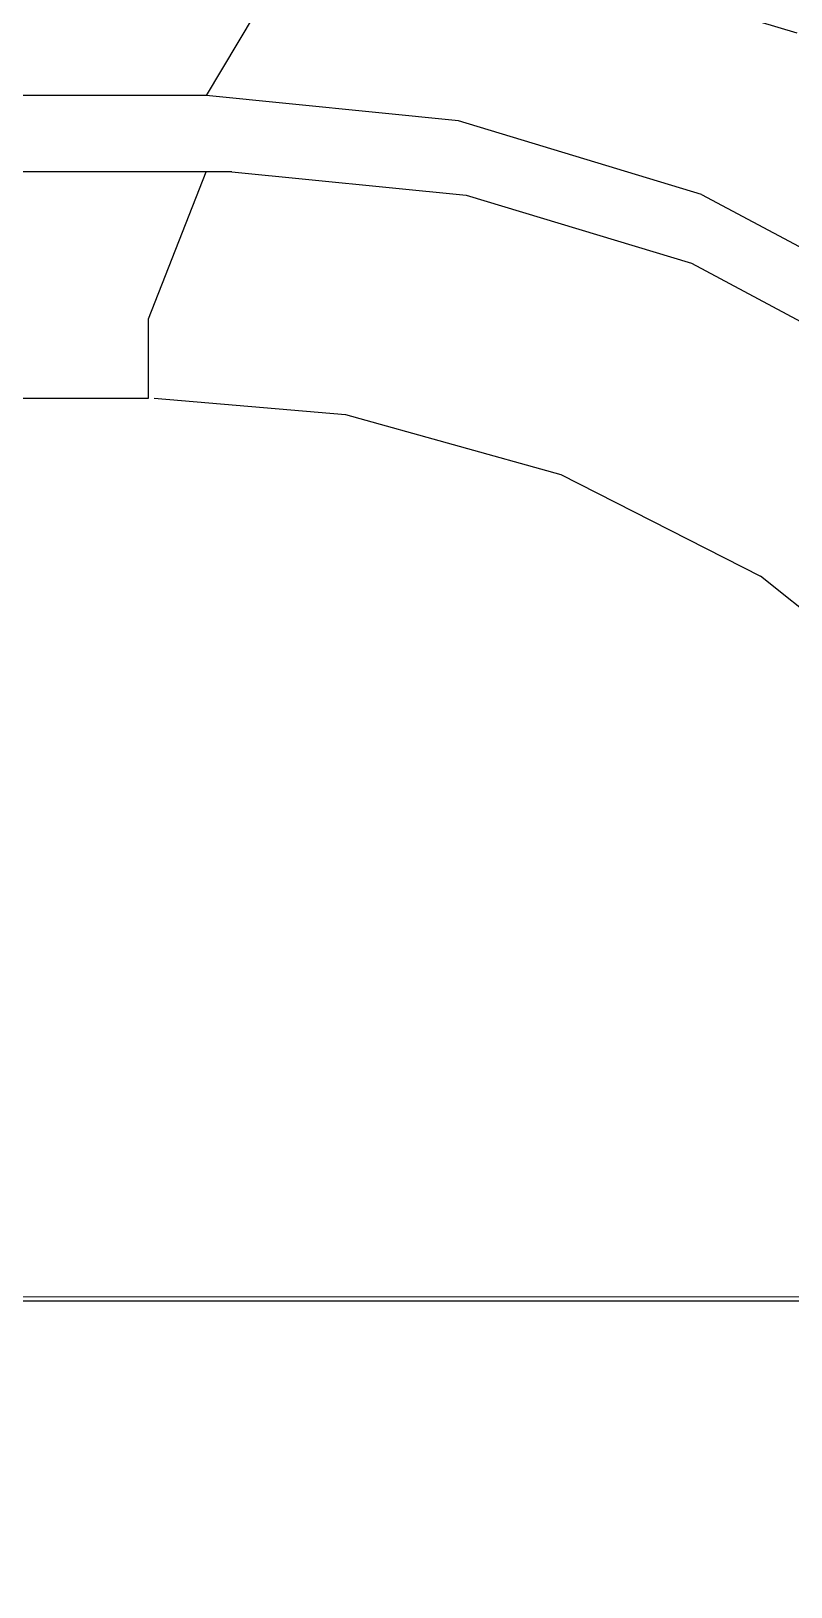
# Model space of a CAD drawing. Extents: x 0 to 230, y -306 to 0.
# Drawn here: x 191.34 to 204.29, y -41.34 to -14.84 of the extents above; entities that cross this region are included whole.
import ezdxf

# ---------------------------------------------------------------- set-up
doc = ezdxf.new("R2010")
doc.units = 0
doc.header["$MEASUREMENT"] = 0
for name, color, linetype in [('Layer1', 252, 'CONTINUOUS'), ('Layer2', 252, 'CONTINUOUS'), ('Layer3', 254, 'CONTINUOUS')]:
    doc.layers.add(name, color=color, linetype=linetype)

msp = doc.modelspace()

# ---------------------------------------------------------------- linework, layer by layer
at = {"layer": 'Layer1', "linetype": 'Continuous', "invisible_edges": 15}
for points in [[(200.235, -14.486, 88.208), (204.038, -15.647, 88.142), (200.076, -13.017, 107.565)], [(200.076, -13.017, 107.565), (203.328, -13.798, 107.487), (204.038, -15.647, 88.142)], [(207.619, -14.168, 125.063), (203.328, -13.798, 107.487), (206.304, -15.032, 107.451)], [(203.328, -13.798, 107.487), (206.304, -15.032, 107.451), (204.038, -15.647, 88.142)], [(34.057, -15.484, 83.686), (33.868, -14.068, 88.323), (196.13, -14.068, 88.323), (195.942, -15.484, 83.686)], [(196.263, -14.068, 88.321), (196.13, -14.068, 88.323), (195.942, -15.484, 83.686), (199.143, -14.991, 85.992)], [(196.263, -14.068, 88.321), (200.235, -14.486, 88.208), (199.143, -14.991, 85.992)], [(200.235, -14.486, 88.208), (201.956, -15.616, 85.992), (199.143, -14.991, 85.992)], [(200.235, -14.486, 88.208), (204.038, -15.647, 88.142), (204.646, -16.639, 85.992)], [(200.235, -14.486, 88.208), (201.956, -15.616, 85.992), (204.646, -16.639, 85.992)], [(199.143, -14.991, 85.992), (200.23, -15.973, 83.455), (195.942, -15.484, 83.686)], [(199.143, -14.991, 85.992), (201.956, -15.616, 85.992), (200.23, -15.973, 83.455)], [(206.304, -15.032, 107.451), (207.359, -17.382, 88.125), (204.038, -15.647, 88.142)], [(194.445, -17.994, 46.393), (35.554, -17.994, 46.393), (34.057, -15.484, 83.686), (195.942, -15.484, 83.686)], [(200.23, -15.973, 83.455), (195.942, -15.484, 83.686), (195.202, -16.724, 65.256)], [(201.956, -15.616, 85.992), (201.729, -16.372, 83.406), (200.23, -15.973, 83.455)], [(204.646, -16.639, 85.992), (201.729, -16.372, 83.406), (201.956, -15.616, 85.992)], [(204.038, -15.647, 88.142), (207.359, -17.382, 88.125), (207.164, -18.046, 85.992)], [(204.038, -15.647, 88.142), (204.646, -16.639, 85.992), (207.164, -18.046, 85.992)], [(200.23, -15.973, 83.455), (198.218, -16.964, 65.151), (195.202, -16.724, 65.256)], [(198.218, -16.964, 65.151), (201.313, -17.707, 65.077), (200.23, -15.973, 83.455)], [(200.23, -15.973, 83.455), (201.729, -16.372, 83.406), (201.313, -17.707, 65.077)], [(201.729, -16.372, 83.406), (204.146, -18.881, 65.042), (201.313, -17.707, 65.077)], [(204.646, -16.639, 85.992), (203.803, -17.141, 83.369), (201.729, -16.372, 83.406)], [(204.146, -18.881, 65.042), (203.803, -17.141, 83.369), (201.729, -16.372, 83.406)], [(207.164, -18.046, 85.992), (204.646, -16.639, 85.992), (203.803, -17.141, 83.369)], [(195.202, -16.724, 65.256), (198.218, -16.964, 65.151), (194.567, -17.994, 46.392), (194.445, -17.994, 46.393)], [(198.218, -16.964, 65.151), (198.365, -18.394, 46.297), (194.567, -17.994, 46.392)], [(198.365, -18.394, 46.297), (201.561, -19.33, 46.251), (198.218, -16.964, 65.151)], [(198.218, -16.964, 65.151), (201.313, -17.707, 65.077), (201.561, -19.33, 46.251)], [(207.164, -18.046, 85.992), (203.803, -17.141, 83.369), (206.727, -18.712, 83.386)], [(203.803, -17.141, 83.369), (206.727, -18.712, 83.386), (204.146, -18.881, 65.042)], [(201.561, -19.33, 46.251), (204.619, -20.825, 46.242), (201.313, -17.707, 65.077)], [(201.313, -17.707, 65.077), (204.146, -18.881, 65.042), (204.619, -20.825, 46.242)], [(194.566, -19.509, 41.749), (194.445, -17.994, 46.393), (35.554, -17.994, 46.393), (35.432, -19.509, 41.749)], [(194.566, -19.509, 41.749), (197.375, -18.916, 44.214), (194.567, -17.994, 46.392), (194.445, -17.994, 46.393)], [(194.567, -17.994, 46.392), (198.365, -18.394, 46.297), (197.375, -18.916, 44.214)], [(198.365, -18.394, 46.297), (197.375, -18.916, 44.214), (200.114, -19.54, 44.214)], [(198.365, -18.394, 46.297), (201.561, -19.33, 46.251), (200.114, -19.54, 44.214)], [(204.146, -18.881, 65.042), (206.828, -20.523, 65.045), (206.727, -18.712, 83.386)], [(197.375, -18.916, 44.214), (198.473, -19.882, 41.909), (194.566, -19.509, 41.749)], [(197.375, -18.916, 44.214), (200.114, -19.54, 44.214), (198.473, -19.882, 41.909)], [(204.619, -20.825, 46.242), (206.828, -20.523, 65.045), (204.146, -18.881, 65.042)], [(200.114, -19.54, 44.214), (202.727, -20.562, 44.214), (201.561, -19.33, 46.251)], [(201.561, -19.33, 46.251), (205.165, -21.967, 44.214), (204.619, -20.825, 46.242)], [(201.561, -19.33, 46.251), (202.727, -20.562, 44.214), (205.165, -21.967, 44.214)], [(193.343, -21.095, 16.947), (36.656, -21.095, 16.947), (35.432, -19.509, 41.634), (194.566, -19.509, 41.634)], [(194.566, -19.509, 41.749), (193.343, -21.095, 17.063), (197.166, -21.461, 16.019)], [(197.166, -21.461, 16.019), (198.473, -19.882, 41.909), (194.566, -19.509, 41.749)], [(200.114, -19.54, 44.214), (199.9, -20.236, 41.98), (198.473, -19.882, 41.909)], [(200.114, -19.54, 44.214), (202.727, -20.562, 44.214), (199.9, -20.236, 41.98)], [(198.473, -19.882, 41.909), (198.949, -21.906, 15.704), (197.166, -21.461, 16.019)], [(198.949, -21.906, 15.704), (199.9, -20.236, 41.98), (198.473, -19.882, 41.909)], [(199.9, -20.236, 41.98), (200.004, -22.258, 15.579), (198.949, -21.906, 15.704)], [(199.9, -20.236, 41.98), (201.388, -20.738, 42.062), (202.727, -20.562, 44.214)], [(200.004, -22.258, 15.579), (201.388, -20.738, 42.062), (199.9, -20.236, 41.98)], [(202.727, -20.562, 44.214), (205.165, -21.967, 44.214), (201.388, -20.738, 42.062)], [(201.388, -20.738, 42.062), (202.931, -23.621, 15.462), (200.004, -22.258, 15.579)], [(205.165, -21.967, 44.214), (201.388, -20.738, 42.062), (204.313, -22.185, 42.22)], [(202.931, -23.621, 15.462), (204.313, -22.185, 42.22), (201.388, -20.738, 42.062)], [(193.343, -21.095, 2.254), (36.562, -21.095, 2.254), (36.656, -21.095, 16.947), (193.343, -21.095, 16.947)], [(134.922, -21.097, 2.254), (193.343, -21.095, 2.254), (134.922, -284.905, 2.254)], [(134.922, -284.905, 2.254), (193.344, -284.905, 2.254), (193.343, -21.095, 2.254)], [(193.343, -21.095, 2.254), (212.253, -153.146, 2.254), (193.344, -284.905, 2.254)], [(212.253, -153.146, 2.254), (212.252, -115.244, 2.254), (193.343, -21.095, 2.254)], [(193.343, -21.095, 2.254), (212.248, -39.051, 2.254), (212.252, -115.244, 2.254)], [(199.896, -22.219, 2.254), (199.896, -22.219, 2.254), (193.343, -21.095, 2.254), (196.854, -21.402, 15.972)], [(196.854, -21.402, 15.972), (196.854, -21.402, 15.972), (193.343, -21.095, 16.947), (193.343, -21.095, 2.254)], [(212.212, -37.896, 2.254), (212.212, -37.896, 2.254), (193.343, -21.095, 2.254), (193.438, -21.095, 2.254)], [(193.343, -21.095, 2.254), (193.343, -21.095, 2.254), (212.248, -39.049, 2.254), (212.212, -37.896, 2.254)], [(193.438, -21.095, 2.254), (193.438, -21.095, 2.254), (199.896, -22.219, 2.254), (204.827, -24.864, 2.254)], [(204.827, -24.864, 2.254), (204.827, -24.864, 2.254), (209.352, -29.64, 2.254), (193.438, -21.095, 2.254)], [(193.438, -21.095, 2.254), (193.438, -21.095, 2.254), (211.712, -34.654, 2.254), (209.352, -29.64, 2.254)], [(193.438, -21.095, 2.254), (193.438, -21.095, 2.254), (212.114, -36.835, 2.254), (211.712, -34.654, 2.254)], [(212.212, -37.896, 2.254), (212.212, -37.896, 2.254), (212.114, -36.835, 2.254), (193.438, -21.095, 2.254)], [(199.895, -22.218, 15.474), (199.895, -22.218, 15.474), (196.854, -21.402, 15.972), (199.896, -22.219, 2.254)], [(199.896, -22.219, 2.254), (199.896, -22.219, 2.254), (199.895, -22.218, 15.474), (200, -22.256, 15.464)], [(204.827, -24.864, 2.254), (204.827, -24.864, 2.254), (199.896, -22.219, 2.254), (200, -22.256, 15.464)], [(204.827, -24.864, 2.254), (204.827, -24.864, 2.254), (200, -22.256, 15.464), (202.929, -23.62, 15.346)], [(204.313, -22.185, 42.22), (204.829, -24.865, 15.603), (202.931, -23.621, 15.462)], [(204.827, -24.864, 2.254), (204.827, -24.864, 2.254), (202.929, -23.62, 15.346), (204.829, -24.865, 15.487)]]:
    msp.add_3dface(points, dxfattribs=at)
at = {"layer": 'Layer2', "linetype": 'Continuous'}
msp.add_3dface([(194.324, -15.941, 43.217), (35.675, -15.941, 43.217), (34.037, -13.196, 84.014), (195.962, -13.196, 84.014)], dxfattribs=at)
for points, invisible_edges in [([(194.324, -15.941, 43.217), (195.962, -13.196, 84.014), (196.018, -13.196, 84.014), (198.495, -14.845, 63.339)], 13), ([(196.018, -13.196, 84.014), (200.281, -13.627, 84.015), (198.495, -14.845, 63.339)], 14), ([(200.281, -13.627, 84.015), (204.389, -14.871, 84.017), (198.495, -14.845, 63.339)], 14), ([(204.403, -14.838, 84.17), (204.389, -14.871, 84.017), (200.281, -13.627, 84.015)], 15), ([(203.917, -14.272, 84.467), (207.252, -15.86, 84.469), (204.647, -14.232, 84.577)], 15), ([(207.252, -15.86, 84.469), (204.486, -14.637, 84.415), (203.917, -14.272, 84.467)], 15), ([(198.495, -14.845, 63.339), (198.625, -16.367, 43.21), (194.324, -15.941, 43.217)], 13), ([(198.495, -14.845, 63.339), (201.944, -15.673, 63.256), (204.389, -14.871, 84.017)], 15), ([(198.495, -14.845, 63.339), (201.944, -15.673, 63.256), (198.625, -16.367, 43.21)], 15), ([(204.389, -14.871, 84.017), (205.099, -16.981, 63.217), (201.944, -15.673, 63.256)], 15), ([(201.944, -15.673, 63.256), (202.765, -17.623, 43.207), (198.625, -16.367, 43.21)], 13), ([(201.944, -15.673, 63.256), (205.099, -16.981, 63.217), (202.765, -17.623, 43.207)], 15), ([(194.324, -16.072, 42.781), (194.324, -15.941, 43.217), (35.675, -15.941, 43.217), (35.675, -16.072, 42.781)], 15), ([(35.675, -16.204, 42.603), (35.675, -16.072, 42.781), (194.324, -16.072, 42.781), (194.324, -16.204, 42.603)], 15), ([(194.324, -15.939, 43.217), (194.324, -16.072, 42.781), (198.625, -16.366, 43.21)], 15), ([(194.324, -16.072, 42.781), (198.625, -16.366, 43.21), (198.611, -16.441, 42.894)], 15), ([(194.324, -16.072, 42.781), (198.611, -16.441, 42.894), (194.324, -16.204, 42.603)], 15), ([(194.324, -16.385, 42.448), (194.324, -16.204, 42.603), (35.675, -16.204, 42.603), (35.675, -16.385, 42.448)], 15), ([(35.675, -16.804, 42.29), (35.675, -16.385, 42.448), (194.324, -16.385, 42.448), (194.324, -16.804, 42.29)], 15), ([(194.324, -16.204, 42.603), (198.611, -16.441, 42.894), (198.573, -16.627, 42.6)], 15), ([(194.324, -16.204, 42.603), (198.573, -16.627, 42.6), (194.324, -16.385, 42.448)], 15), ([(194.324, -16.385, 42.448), (198.573, -16.627, 42.6), (198.518, -16.905, 42.388)], 15), ([(198.518, -16.905, 42.388), (196.476, -16.894, 42.293), (194.324, -16.385, 42.448)], 15), ([(196.476, -16.894, 42.293), (194.82, -16.809, 42.29), (194.324, -16.385, 42.448)], 15), ([(194.324, -16.385, 42.448), (194.82, -16.809, 42.29), (194.763, -16.806, 42.29)], 15), ([(194.324, -16.385, 42.448), (194.763, -16.806, 42.29), (194.324, -16.804, 42.29)], 15), ([(198.625, -16.366, 43.21), (198.611, -16.441, 42.894), (202.765, -17.622, 43.207)], 15), ([(198.573, -16.627, 42.6), (198.518, -16.905, 42.388), (202.662, -17.869, 42.599)], 15), ([(202.735, -17.693, 42.891), (198.573, -16.627, 42.6), (198.611, -16.441, 42.894)], 15), ([(198.573, -16.627, 42.6), (202.662, -17.869, 42.599), (202.735, -17.693, 42.891)], 15), ([(198.611, -16.441, 42.894), (202.735, -17.693, 42.891), (202.765, -17.622, 43.207)], 15), ([(194.324, -16.961, 42.241), (194.324, -16.804, 42.29), (35.675, -16.804, 42.29), (35.675, -16.961, 42.241)], 15), ([(194.763, -16.806, 42.29), (194.324, -16.961, 42.241), (194.324, -16.804, 42.29)], 15), ([(194.324, -16.961, 42.241), (194.763, -16.806, 42.29), (194.763, -16.964, 42.24), (194.324, -16.961, 42.241)], 15), ([(194.763, -16.806, 42.29), (194.763, -16.964, 42.24), (196.476, -16.894, 42.293)], 15), ([(194.763, -16.964, 42.24), (196.476, -16.894, 42.293), (198.804, -17.383, 42.244)], 15), ([(198.518, -16.905, 42.388), (200.15, -17.564, 42.299), (196.476, -16.894, 42.293)], 15), ([(196.476, -16.894, 42.293), (198.804, -17.383, 42.244), (200.15, -17.564, 42.299)], 15), ([(202.662, -17.869, 42.599), (202.554, -18.13, 42.387), (198.518, -16.905, 42.388)], 15), ([(198.518, -16.905, 42.388), (202.554, -18.13, 42.387), (200.15, -17.564, 42.299)], 15), ([(35.675, -16.961, 42.241), (35.675, -17.103, 42.134), (194.324, -17.103, 42.134), (194.324, -16.961, 42.241)], 15), ([(35.675, -17.199, 41.984), (35.675, -17.103, 42.134), (194.324, -17.103, 42.134), (194.324, -17.199, 41.984)], 15), ([(194.324, -17.236, 41.825), (194.324, -17.199, 41.984), (35.675, -17.199, 41.984), (35.676, -17.236, 41.825)], 15), ([(194.763, -16.964, 42.24), (194.324, -16.961, 42.241), (194.324, -17.103, 42.134)], 15), ([(194.763, -16.964, 42.24), (194.763, -17.104, 42.134), (194.324, -17.103, 42.134)], 15), ([(194.324, -17.103, 42.134), (194.763, -17.104, 42.134), (194.324, -17.199, 41.984)], 15), ([(194.324, -17.199, 41.984), (194.763, -17.104, 42.134), (194.763, -17.199, 41.986)], 15), ([(194.324, -17.199, 41.984), (194.763, -17.199, 41.986), (194.324, -17.236, 41.825)], 15), ([(194.324, -17.236, 41.825), (194.763, -17.199, 41.986), (194.764, -17.237, 41.825)], 15), ([(198.804, -17.383, 42.244), (194.763, -17.104, 42.134), (194.763, -16.964, 42.24)], 15), ([(194.763, -17.104, 42.134), (198.779, -17.511, 42.139), (198.804, -17.383, 42.244)], 15), ([(194.763, -17.104, 42.134), (194.763, -17.199, 41.986), (198.779, -17.511, 42.139)], 15), ([(194.763, -17.199, 41.986), (198.763, -17.598, 41.996), (198.779, -17.511, 42.139)], 15), ([(194.763, -17.199, 41.986), (194.764, -17.237, 41.825), (198.763, -17.598, 41.996)], 15), ([(205.099, -16.981, 63.217), (208.086, -18.81, 63.22), (202.765, -17.623, 43.207)], 15), ([(35.676, -17.238, 41.709), (36.656, -19.741, 2.749), (193.343, -19.741, 2.749), (194.324, -17.238, 41.709)], 2), ([(193.343, -19.741, 2.749), (193.437, -19.741, 2.749), (194.764, -17.238, 41.71), (194.324, -17.238, 41.709)], 11), ([(194.764, -17.238, 41.71), (198.756, -17.634, 41.726), (193.437, -19.741, 2.749)], 14), ([(198.763, -17.598, 41.996), (198.756, -17.633, 41.841), (194.764, -17.237, 41.825)], 15), ([(202.682, -18.571, 42.25), (198.779, -17.511, 42.139), (198.804, -17.383, 42.244)], 15), ([(198.804, -17.383, 42.244), (200.15, -17.564, 42.299), (202.682, -18.571, 42.25)], 15), ([(193.437, -19.741, 2.749), (197.429, -20.138, 2.727), (198.756, -17.634, 41.726)], 15), ([(198.756, -17.634, 41.726), (202.591, -18.795, 41.741), (197.429, -20.138, 2.727)], 14), ([(198.763, -17.598, 41.996), (198.756, -17.633, 41.841), (202.604, -18.762, 42.006)], 15), ([(202.604, -18.762, 42.006), (202.591, -18.794, 41.857), (198.756, -17.633, 41.841)], 15), ([(202.635, -18.685, 42.145), (198.763, -17.598, 41.996), (198.779, -17.511, 42.139)], 15), ([(202.635, -18.685, 42.145), (202.604, -18.762, 42.006), (198.763, -17.598, 41.996)], 15), ([(198.779, -17.511, 42.139), (202.682, -18.571, 42.25), (202.635, -18.685, 42.145)], 15), ([(200.15, -17.564, 42.299), (202.554, -18.13, 42.387), (203.928, -19.002, 42.308)], 15), ([(200.15, -17.564, 42.299), (203.928, -19.002, 42.308), (202.682, -18.571, 42.25)], 15), ([(202.735, -17.693, 42.891), (202.662, -17.869, 42.599), (206.52, -19.718, 42.89)], 15), ([(202.765, -17.622, 43.207), (202.735, -17.693, 42.891), (206.563, -19.654, 43.206)], 15), ([(206.563, -19.654, 43.206), (206.52, -19.718, 42.89), (202.735, -17.693, 42.891)], 15), ([(202.765, -17.623, 43.207), (206.563, -19.655, 43.206), (208.086, -18.81, 63.22)], 14), ([(202.662, -17.869, 42.599), (202.554, -18.13, 42.387), (206.415, -19.876, 42.598)], 15), ([(206.52, -19.718, 42.89), (206.415, -19.876, 42.598), (202.662, -17.869, 42.599)], 15), ([(206.415, -19.876, 42.598), (206.258, -20.111, 42.387), (202.554, -18.13, 42.387)], 15), ([(202.554, -18.13, 42.387), (203.928, -19.002, 42.308), (206.258, -20.111, 42.387)], 15), ([(197.429, -20.138, 2.727), (201.271, -21.304, 2.715), (202.591, -18.795, 41.741)], 15), ([(202.591, -18.795, 41.741), (204.795, -23.189, 2.716), (201.271, -21.304, 2.715)], 15), ([(202.604, -18.762, 42.006), (202.591, -18.794, 41.857), (206.137, -20.656, 42.015)], 15), ([(202.591, -18.794, 41.857), (206.137, -20.656, 42.015), (206.119, -20.683, 41.869)], 15), ([(202.591, -18.795, 41.741), (206.119, -20.684, 41.754), (204.795, -23.189, 2.716)], 14), ([(202.635, -18.685, 42.145), (202.604, -18.762, 42.006), (206.181, -20.59, 42.151)], 15), ([(206.181, -20.59, 42.151), (206.137, -20.656, 42.015), (202.604, -18.762, 42.006)], 15), ([(206.246, -20.492, 42.256), (202.635, -18.685, 42.145), (202.682, -18.571, 42.25)], 15), ([(202.635, -18.685, 42.145), (206.246, -20.492, 42.256), (206.181, -20.59, 42.151)], 15), ([(202.682, -18.571, 42.25), (203.928, -19.002, 42.308), (206.246, -20.492, 42.256)], 15), ([(203.928, -19.002, 42.308), (206.246, -20.492, 42.256), (206.88, -20.776, 42.315)], 15), ([(206.258, -20.111, 42.387), (206.88, -20.776, 42.315), (203.928, -19.002, 42.308)], 15), ([(115, -19.744, 2.749), (115, -20.126, 1.281), (193.344, -20.126, 1.282), (193.344, -19.745, 2.749)], 11), ([(193.438, -20.125, 1.282), (193.344, -20.125, 1.282), (193.344, -19.743, 2.749), (193.438, -19.743, 2.749)], 15), ([(193.438, -19.743, 2.749), (193.438, -20.125, 1.282), (197.352, -20.531, 1.241), (197.43, -20.14, 2.727)], 15), ([(115, -20.126, 1.281), (115, -21.096, -0.005), (193.344, -21.096, -0.005), (193.344, -20.126, 1.282)], 9), ([(193.438, -21.095, -0.005), (193.344, -21.095, -0.005), (193.344, -20.125, 1.282), (193.438, -20.125, 1.282)], 15), ([(193.438, -20.125, 1.282), (193.438, -21.095, -0.005), (196.7, -21.371, -0.005), (197.352, -20.531, 1.241)], 13), ([(201.118, -21.678, 1.233), (197.352, -20.531, 1.241), (197.43, -20.14, 2.727), (201.272, -21.306, 2.715)], 15), ([(197.352, -20.531, 1.241), (196.7, -21.371, -0.005), (200.368, -22.395, -0.005), (201.118, -21.678, 1.233)], 13), ([(212.534, -40.403, -0.005), (17.466, -40.401, -0.005), (115, -21.097, -0.005)], 15), ([(212.534, -40.403, -0.005), (115, -21.097, -0.005), (193.437, -21.097, -0.005)], 15), ([(193.344, -21.095, -0.005), (193.438, -21.095, -0.005), (212.534, -40.216, -0.005), (212.534, -40.401, -0.005)], 15), ([(193.438, -21.095, -0.005), (193.438, -21.095, -0.005), (196.7, -21.371, -0.005), (212.534, -40.216, -0.005)], 15), ([(196.7, -21.371, -0.005), (196.7, -21.371, -0.005), (200.368, -22.395, -0.005), (212.534, -40.216, -0.005)], 15), ([(204.573, -23.526, 1.234), (201.118, -21.678, 1.233), (201.272, -21.306, 2.715), (204.796, -23.192, 2.716)], 15), ([(201.118, -21.678, 1.233), (200.368, -22.395, -0.005), (203.766, -24.125, -0.005), (204.573, -23.526, 1.234)], 13), ([(200.368, -22.395, -0.005), (200.368, -22.395, -0.005), (203.766, -24.125, -0.005), (212.534, -40.216, -0.005)], 15), ([(206.748, -26.501, -0.005), (203.766, -24.125, -0.005), (204.573, -23.526, 1.234), (207.62, -26.024, 1.242)], 14), ([(203.766, -24.125, -0.005), (203.766, -24.125, -0.005), (206.748, -26.501, -0.005), (212.534, -40.216, -0.005)], 15), ([(212.534, -40.403, -0.005), (17.466, -153.146, -0.005), (17.466, -40.401, -0.005)], 15), ([(17.466, -153.146, -0.005), (212.534, -40.403, -0.005), (212.534, -153.146, -0.005)], 15)]:
    msp.add_3dface(points, dxfattribs=dict(at, invisible_edges=invisible_edges))
at = {"layer": 'Layer3', "linetype": 'Continuous'}
for points, invisible_edges in [([(194.772, -7.619, 206.341), (34.311, -8.535, 206.341), (6.378, -36.468, 206.341), (223.622, -36.468, 206.341)], 15), ([(223.622, -36.468, 206.341), (223.622, -36.468, 206.341), (202.24, -8.602, 206.341), (194.772, -7.619, 206.341)], 11), ([(202.24, -8.602, 206.341), (202.24, -8.602, 206.341), (223.622, -36.468, 206.341), (222.639, -29, 206.341)], 11), ([(222.639, -29, 206.341), (222.639, -29, 206.341), (209.198, -11.483, 206.341), (202.24, -8.602, 206.341)], 11), ([(213.66, -17.58, 208.561), (207.537, -13.008, 208.561), (22.463, -13.008, 208.561), (16.34, -17.58, 208.561)], 10), ([(11.767, -23.703, 208.561), (16.34, -17.58, 208.561), (213.66, -17.58, 208.561), (218.233, -23.703, 208.561)], 10), ([(220.877, -30.874, 208.561), (218.233, -23.703, 208.561), (11.767, -23.703, 208.561), (9.123, -30.874, 208.561)], 10), ([(8.541, -36.412, 208.561), (9.123, -30.874, 208.561), (220.877, -30.874, 208.561), (221.459, -36.412, 208.561)], 10)]:
    msp.add_3dface(points, dxfattribs=dict(at, invisible_edges=invisible_edges))
for points in [[(221.459, -269.588, 208.561), (8.541, -269.588, 208.561), (8.541, -36.283, 208.561), (221.459, -36.412, 208.561)], [(6.378, -269.532, 206.341), (6.378, -36.468, 206.341), (223.622, -36.468, 206.341), (223.622, -269.532, 206.341)]]:
    msp.add_3dface(points, dxfattribs=at)

doc.saveas('drawing.dxf')
